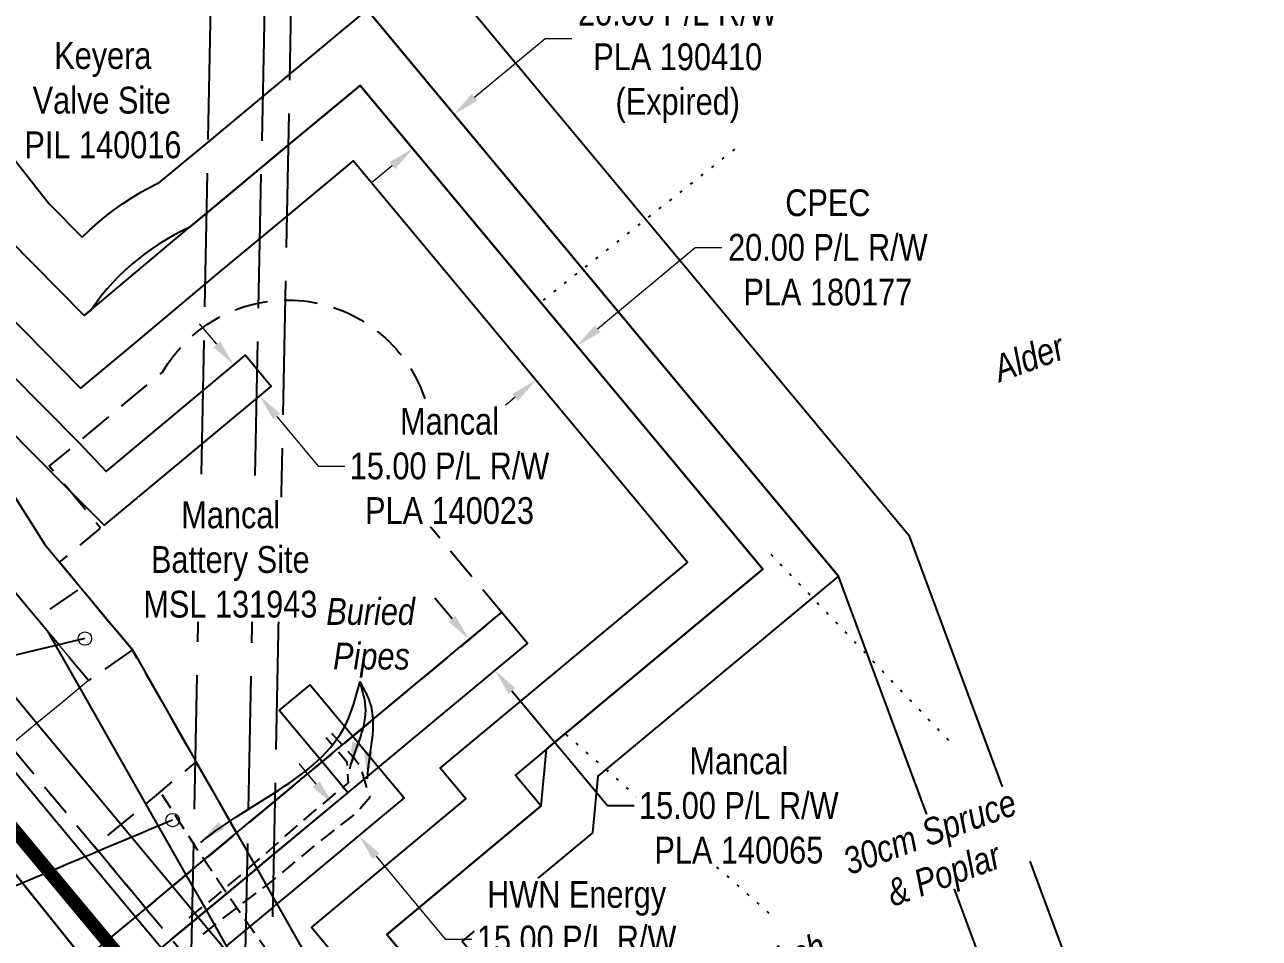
# Model space of a CAD drawing. Extents: x 405326 to 424052, y 6044755 to 6062236.
# Drawn here: x 407869.2 to 408330.1, y 6061361.5 to 6061702.6 of the extents above; entities that cross this region are included whole.
import ezdxf

# ---------------------------------------------------------------- set-up
doc = ezdxf.new("R2010")
doc.units = 0
doc.header["$LTSCALE"] = 5
for name, pattern in [('foc-ACCESSROAD', [3.75, 2.5, -1.25]), ('foc-TOPO', [1, 0.2, -0.8]), ('foc-UNSURVEYED', [12.5, 10, -2.5]), ('UG_PIPE', [1.875, 1.25, -0.625])]:
    doc.linetypes.add(name, pattern=pattern)
for name, color, linetype in [('AS-PIPE-UG', 44, 'UG_PIPE'), ('AS-PIPE-UG-T', 44, 'Continuous'), ('C-RW', 13, 'Continuous'), ('F-AR', 190, 'foc-ACCESSROAD'), ('F-RW', 190, 'Continuous'), ('F-WS', 190, 'foc-ACCESSROAD'), ('F-WS-S', 190, 'Continuous'), ('L-USEC', 7, 'foc-UNSURVEYED'), ('P-PROPOSED', 10, 'Continuous'), ('T-BUSH-T', 110, 'Continuous'), ('T-VEGETATION-CHANGE', 104, 'foc-TOPO')]:
    doc.layers.add(name, color=color, linetype=linetype)
for name, color, linetype, lineweight in [('C-RW-T', 13, 'Continuous', 9), ('F-AR-T', 190, 'Continuous', 9), ('F-RW-T', 190, 'Continuous', 9), ('F-WS-T', 190, 'Continuous', 9)]:
    doc.layers.add(name, color=color, linetype=linetype, lineweight=lineweight)
doc.styles.add('80CG', font='ARIALN.TTF', dxfattribs={"height": 10})
doc.styles.add('80L', font='ARIALN.TTF', dxfattribs={"height": 10})
doc.dimstyles.new('Compass 5 000', dxfattribs={"dimscale": 5, "dimtxt": 9, "dimasz": 2, "dimexe": 0.2, "dimexo": 0.0625, "dimgap": 0.5, "dimtad": 0, "dimtih": 1, "dimtoh": 1, "dimzin": 0, "dimdsep": 46, "dimtxsty": '80CG', "dimcen": 0.1, "dimse1": 1, "dimse2": 1, "dimclrd": 256, "dimclrt": 256, "dimaunit": 1, "dimadec": 4, "dimazin": 0, "dimtfac": 0.06, "dimtofl": 0, "dimtmove": 0, "dimatfit": 1, "dimfxl": 0.2, "dimtolj": 1, "dimtzin": 0, "dimlwd": -1, "dimarcsym": 0})

# ---------------------------------------------------------------- blocks, each defined once
blk = doc.blocks.new('*D930')
at = {"layer": 'F-RW-T', "transparency": 16777216}
for p, q in [((408037.17, 6061675.56), (408063.49, 6061697.47)), ((408063.49, 6061697.47), (408073.49, 6061697.47)), ((408006.43, 6061649.97), (407998.74, 6061643.57))]:
    blk.add_line(p, q, dxfattribs=at)
for points in [[(408036.1, 6061676.84), (408038.23, 6061674.27), (408029.48, 6061669.16)], [(408005.36, 6061651.25), (408007.5, 6061648.69), (408014.12, 6061656.37)]]:
    blk.add_solid(points, dxfattribs=at)
at = {"layer": 'F-RW-T', "transparency": 16777216, "insert": (408113.03, 6061697.47), "char_height": 10, "attachment_point": 5, "style": '80CG'}
blk.add_mtext('\\A1;PGI\\P20.00 P/L R/W\\PPLA 190410\\P(Expired)', dxfattribs=at)
blk = doc.blocks.new('*D931')
at = {"layer": 'C-RW-T', "transparency": 16777216}
for p, q in [((408083.12, 6061589.1), (408119.53, 6061619.41)), ((408119.53, 6061619.41), (408129.53, 6061619.41)), ((408052.38, 6061563.51), (408044.7, 6061557.11))]:
    blk.add_line(p, q, dxfattribs=at)
for points in [[(408082.06, 6061590.38), (408084.19, 6061587.82), (408075.44, 6061582.71)], [(408051.32, 6061564.79), (408053.45, 6061562.23), (408060.07, 6061569.91)]]:
    blk.add_solid(points, dxfattribs=at)
at = {"layer": 'C-RW-T', "transparency": 16777216, "insert": (408169.07, 6061619.41), "char_height": 10, "attachment_point": 5, "style": '80CG'}
blk.add_mtext('\\A1;CPEC\\P20.00 P/L R/W\\PPLA 180177', dxfattribs=at)
blk = doc.blocks.new('*D933')
at = {"layer": 'F-WS-S', "transparency": 16777216}
for p, q in [((408028.75, 6061480.79), (408022.35, 6061488.48)), ((408051.13, 6061453.88), (408086.76, 6061411.06)), ((408086.76, 6061411.06), (408096.76, 6061411.06))]:
    blk.add_line(p, q, dxfattribs=at)
for points in [[(408030.03, 6061481.85), (408027.46, 6061479.72), (408035.14, 6061473.1)], [(408052.41, 6061454.95), (408049.85, 6061452.82), (408044.73, 6061461.57)]]:
    blk.add_solid(points, dxfattribs=at)
at = {"layer": 'F-WS-S', "transparency": 16777216, "insert": (408135.84, 6061411.06), "char_height": 10, "attachment_point": 5, "style": '80CG', "bg_fill": 3, "box_fill_scale": 1.1, "bg_fill_color": 256, "bg_fill_true_color": 13158600, "bg_fill_transparency": 0}
blk.add_mtext('\\A1;Mancal\\P15.00 P/L R/W\\PPLA 140065', dxfattribs=at)
blk = doc.blocks.new('*D944')
at = {"layer": 'C-RW-T', "transparency": 16777216}
for p, q in [((407801.5, 6061717.44), (407815.14, 6061728.15)), ((407815.14, 6061728.15), (407825.14, 6061728.15)), ((407770.04, 6061692.73), (407762.18, 6061686.56))]:
    blk.add_line(p, q, dxfattribs=at)
for points in [[(407800.47, 6061718.75), (407802.53, 6061716.13), (407793.63, 6061711.26)], [(407769.01, 6061694.04), (407771.07, 6061691.42), (407777.91, 6061698.91)]]:
    blk.add_solid(points, dxfattribs=at)
at = {"layer": 'C-RW-T', "transparency": 16777216, "insert": (407864.68, 6061728.15), "char_height": 10, "attachment_point": 5, "style": '80CG'}
blk.add_mtext('\\A1;CPEC\\P20.00 P/L R/W\\PPLA 180177', dxfattribs=at)
blk = doc.blocks.new('*D1015')
at = {"layer": 'F-RW-T', "transparency": 16777216}
for p, q in [((407940.9, 6061583.29), (407934.5, 6061590.97)), ((407963.31, 6061556.36), (407978.73, 6061537.83)), ((407978.73, 6061537.83), (407988.73, 6061537.83))]:
    blk.add_line(p, q, dxfattribs=at)
for points in [[(407942.18, 6061584.35), (407939.62, 6061582.22), (407947.3, 6061575.6)], [(407964.59, 6061557.43), (407962.03, 6061555.29), (407956.91, 6061564.05)]]:
    blk.add_solid(points, dxfattribs=at)
at = {"layer": 'F-RW-T', "transparency": 16777216, "insert": (408027.82, 6061537.83), "char_height": 10, "attachment_point": 5, "style": '80CG', "bg_fill": 3, "box_fill_scale": 1.1, "bg_fill_color": 256, "bg_fill_true_color": 13158600, "bg_fill_transparency": 0}
blk.add_mtext('\\A1;Mancal\\P15.00 P/L R/W\\PPLA 140023', dxfattribs=at)
blk = doc.blocks.new('*D1016')
at = {"layer": 'F-RW-T', "transparency": 16777216}
for p, q in [((407978.04, 6061419.09), (407971.64, 6061426.78)), ((408000.42, 6061392.19), (408026.19, 6061361.21)), ((408026.19, 6061361.21), (408036.19, 6061361.21))]:
    blk.add_line(p, q, dxfattribs=at)
for points in [[(407979.32, 6061420.16), (407976.76, 6061418.03), (407984.43, 6061411.41)], [(408001.7, 6061393.25), (407999.14, 6061391.12), (407994.02, 6061399.88)]]:
    blk.add_solid(points, dxfattribs=at)
at = {"layer": 'F-RW-T', "transparency": 16777216, "insert": (408075.28, 6061361.21), "char_height": 10, "attachment_point": 5, "style": '80CG', "bg_fill": 3, "box_fill_scale": 1.1, "bg_fill_color": 256, "bg_fill_true_color": 13158600, "bg_fill_transparency": 0}
blk.add_mtext('\\A1;HWN Energy\\P15.00 P/L R/W\\PPLA 151471', dxfattribs=at)

msp = doc.modelspace()

# ---------------------------------------------------------------- linework, layer by layer
at = {"layer": 'AS-PIPE-UG', "elevation": 0.263, "flags": 128}
for points in [[(407935.853, 6061363.061), (407943.033, 6061368.837), (407961.225, 6061382.668), (407978.26, 6061396.797), (407993.029, 6061408.255), (407998.152, 6061414.329), (407996.816, 6061418.225), (407994.585, 6061425.618), (407991.978, 6061429.052), (407983.856, 6061438.043)], [(407935.853, 6061363.061), (407943.033, 6061368.837), (407961.225, 6061382.668), (407978.26, 6061396.797), (407993.029, 6061408.255), (407998.152, 6061414.329), (407996.816, 6061418.225), (407994.585, 6061425.618), (407991.978, 6061429.052), (407983.856, 6061438.043)], [(407930.625, 6061369.191), (407940.184, 6061376.857), (407954.276, 6061388.95), (407976.428, 6061408.254), (407990.097, 6061419.587), (407989.598, 6061427.22), (407981.792, 6061436.354)], [(407930.625, 6061369.191), (407940.184, 6061376.857), (407954.276, 6061388.95), (407976.428, 6061408.254), (407990.097, 6061419.587), (407989.598, 6061427.22), (407981.792, 6061436.354)], [(408324.66, 6060915.029), (408309.296, 6060933.35), (408284.174, 6060964.503), (408263.456, 6060990.281), (408243.841, 6061014.475), (408221.066, 6061042.27), (408185.313, 6061085.905), (408153.574, 6061123.118), (408119.873, 6061160.867), (408093.238, 6061193.614), (408053.464, 6061242.224), (408017.363, 6061286.971), (407973.168, 6061338.027), (407948.487, 6061372.656), (407933.816, 6061394.371), (407920.542, 6061415.094)]]:
    msp.add_lwpolyline(points, dxfattribs=at)
at = {"layer": 'C-RW'}
for points in [[(407863.343, 6061622.513), (407891.372, 6061594.061), (407894.113, 6061596.341), (407930.668, 6061626.903), (407937.025, 6061632.191), (407967.714, 6061657.72), (407994.464, 6061679.973), (408112.776, 6061537.853), (408144.801, 6061499.3), (408064.013, 6061432.088), (408052.481, 6061422.495), (408062.076, 6061410.966), (408004.414, 6061362.994), (408052.517, 6061305.219), (408322.096, 6060981.462), (408331.741, 6060969.876)], [(408332.887, 6060937.226), (408322.849, 6060949.294), (408316.371, 6060957.084), (408303.52, 6060972.398), (408293.982, 6060983.972), (408026.058, 6061305.743), (407987.714, 6061351.797), (407976.256, 6061365.573), (408033.909, 6061413.547), (408024.315, 6061425.076), (408116.649, 6061501.893), (408097.4, 6061525.066), (407991.885, 6061651.814), (407967.175, 6061631.259), (407941.246, 6061609.688), (407936.486, 6061605.707), (407909.155, 6061582.84), (407890.027, 6061566.929), (407848.31, 6061609.278)]]:
    msp.add_lwpolyline(points, dxfattribs=at)
at = {"layer": 'F-AR', "flags": 128}
for points in [[(407909.467, 6061469.179), (407893.016, 6061457.782), (407873.745, 6061480.93), (407890.204, 6061492.325), (407909.467, 6061469.179)], [(407915.225, 6061373.338), (407914.472, 6061372.712), (407895.275, 6061395.751), (407895.863, 6061396.239), (407905.229, 6061404.03), (407917.687, 6061414.392), (407932.849, 6061427.005), (407933.256, 6061427.343), (407948.298, 6061400.853), (407932.744, 6061387.911), (407932.041, 6061387.327), (407924.4, 6061380.971), (407915.225, 6061373.338)]]:
    msp.add_lwpolyline(points, close=True, dxfattribs=at)
msp.add_lwpolyline([(406673.607, 6059603.383), (406607.515, 6059675.136), (406578.719, 6059705.214), (406549.288, 6059735.964), (406546.3, 6059739.091), (406435.759, 6059845.662), (406405.08, 6059878.11), (406391.479, 6059892.493), (406310.003, 6059978.668), (406284.904, 6060005.215), (406280.297, 6060001.007), (406269.346, 6059991.004), (406171.008, 6059901.184), (406002.743, 6059747.501), (405970.503, 6059718.054), (405955.06, 6059703.957), (405904.407, 6059657.693), (405885.568, 6059640.478), (405872.713, 6059655.829), (405875.283, 6059658.177), (405886.529, 6059668.447), (405889.206, 6059670.893), (405892.433, 6059673.839), (405894.885, 6059676.08), (405897.773, 6059678.718), (405911.277, 6059691.05), (405941.563, 6059718.705), (405959.472, 6059735.068), (405963.164, 6059738.44), (405973.802, 6059748.151), (406176.105, 6059932.924), (406190.869, 6059946.411), (406255.859, 6060005.771), (406280.869, 6060028.613), (406286.173, 6060033.458), (406296.505, 6060042.895), (406311.618, 6060056.699), (406648.632, 6060364.503), (406652.407, 6060367.815), (406728.161, 6060434.277), (406765.482, 6060467.28), (406829.091, 6060524.873), (406948.073, 6060632.624), (407042.847, 6060719.312), (407118.327, 6060790.297), (407131.659, 6060802.834), (407174.744, 6060827.544), (407197.292, 6060847.034), (407218.323, 6060866.83), (407240.114, 6060902.287), (407313.868, 6060969.15), (407401.063, 6061047.848), (407421.238, 6061069.206), (407438.771, 6061092.851), (407460.508, 6061123.512), (407493.531, 6061155.479), (407647.804, 6061298.96), (407662.721, 6061312.905), (407732.148, 6061377.845), (407800.586, 6061440.87), (407811.689, 6061451.095), (407817.417, 6061456.371), (407819.187, 6061457.779), (407829.951, 6061466.341), (407833.864, 6061469.453), (407847.831, 6061452.69), (407863.83, 6061433.493), (407895.275, 6061395.751), (407914.472, 6061372.712), (407924.065, 6061361.195), (407931.332, 6061352.479), (407933.664, 6061349.68), (407960.781, 6061317.135), (407969.336, 6061306.868), (408261.154, 6060956.644), (408283.536, 6060929.766), (408289.933, 6060922.083), (408293.132, 6060918.267), (408299.539, 6060910.562), (408650.23, 6060488.933), (408655.857, 6060482.171), (408662.27, 6060474.46), (408733.463, 6060388.866), (409213.995, 6059811.126), (409223.657, 6059799.509), (409322.023, 6059681.238), (409347.583, 6059650.567), (409516.281, 6059448.133), (409545.742, 6059412.779), (409550.45, 6059407.13), (409844.345, 6059053.527), (409837.693, 6059053.704), (409824.391, 6059054.06), (409820.233, 6059054.171), (409817.749, 6059054.238), (409798.169, 6059077.797), (409545.132, 6059382.241), (409535.059, 6059394.36), (409515.671, 6059417.627), (409321.13, 6059651.088), (409303.164, 6059672.655), (409295.582, 6059681.76), (409213.142, 6059780.826), (409193.938, 6059803.874), (409142.8, 6059865.348), (409133.222, 6059876.873), (408732.84, 6060357.979), (408645.667, 6060462.726), (408639.25, 6060470.436), (408629.626, 6060482.001), (408623.415, 6060489.461), (408382.505, 6060778.945), (408289.426, 6060891.476), (408286.737, 6060894.705), (408284.178, 6060897.776), (408274.579, 6060909.298), (408268.182, 6060916.977), (408205.9, 6060991.765), (408201.69, 6060996.807), (408199.488, 6060999.443), (408193.454, 6061006.668), (408180.655, 6061022.028), (407960.16, 6061286.648), (407942.877, 6061307.391), (407930.711, 6061321.979), (407918.297, 6061336.884), (407908.701, 6061348.405), (407899.074, 6061359.902), (407831.012, 6061441.63), (407830.433, 6061441.169), (407823.614, 6061434.89), (407812.567, 6061424.716), (407745.752, 6061363.186), (407691.394, 6061312.34), (407661.443, 6061284.335), (407507.297, 6061140.972), (407475.749, 6061110.434), (407454.962, 6061081.111), (407436.592, 6061056.339), (407415.054, 6061033.536), (407327.283, 6060954.319), (407255.659, 6060889.386), (407233.968, 6060854.092), (407210.69, 6060832.181), (407186.365, 6060811.155), (407143.647, 6060786.656), (407117.752, 6060762.305), (407056.446, 6060704.649), (406961.532, 6060617.834), (406858.248, 6060524.299), (406778.818, 6060452.377), (406741.557, 6060419.428), (406678.378, 6060364.002), (406667.052, 6060354.065), (406663.276, 6060350.754), (406662.118, 6060349.737), (406311.047, 6060029.092), (406309.992, 6060028.129), (406299.67, 6060018.701), (406310.592, 6060007.147), (406406.172, 6059906.052), (406419.839, 6059891.596), (406449.965, 6059859.733), (406560.455, 6059753.221), (406577.501, 6059735.406), (406606.933, 6059704.657), (406621.845, 6059689.086), (406701.272, 6059602.838)], dxfattribs=at)
at = {"layer": 'F-AR-T', "flags": 128}
msp.add_lwpolyline([(407860.573, 6061496.751), (407873.745, 6061480.93), (407893.016, 6061457.782), (407883.041, 6061449.478), (407873.808, 6061441.791), (407863.83, 6061433.493)], dxfattribs=at)
at = {"layer": 'F-RW'}
for points in [[(407047.024, 6062186.755), (407146.703, 6062172.299), (407503.635, 6062120.527), (407616.855, 6062104.111), (407628.852, 6062102.37), (407652.848, 6062098.89), (407664.853, 6062097.149), (407746.059, 6062085.372), (407766.542, 6062082.401), (407787.026, 6062079.431), (407945.662, 6062056.43), (407975.742, 6062052.067), (408057.852, 6062040.159), (408028.138, 6061717.639), (408199.3, 6061512.001), (408277.703, 6061300.764), (408386.303, 6061008.184), (408393.266, 6060989.428), (408396.747, 6060980.048), (408401.97, 6060965.977), (408407.194, 6060951.904), (408419.512, 6060918.722), (408623.572, 6060673.548)], [(408600.53, 6060654.401), (408393.215, 6060903.51), (408383.014, 6060930.889), (408379.493, 6060940.376), (408377.237, 6060946.452), (408374.269, 6060954.447), (408369.046, 6060968.52), (408365.564, 6060977.898), (408358.602, 6060996.654), (408245.488, 6061301.401), (408172.987, 6061496.744), (408128.147, 6061550.627), (407997.041, 6061708.13), (408026.693, 6062013.954), (407975.118, 6062021.432), (407945.038, 6062025.794), (407790.629, 6062048.174)], [(407799.404, 6061736.292), (407878.377, 6061635.748), (407890.677, 6061623.263), (407893.561, 6061626.018), (407896.545, 6061628.667), (407899.624, 6061631.204), (407902.793, 6061633.626), (407906.049, 6061635.932), (407909.387, 6061638.116), (407912.803, 6061640.176), (407919.85, 6061643.915), (407937.564, 6061658.653), (407968.253, 6061684.181), (407997.044, 6061708.132), (408128.152, 6061550.64), (408172.989, 6061496.746), (408083.164, 6061422.016), (408081.227, 6061400.894), (408032.583, 6061360.416), (408078.975, 6061304.695), (408337.464, 6060994.257)], [(408052.517, 6061305.219), (408004.414, 6061362.994), (408062.076, 6061410.966), (408064.013, 6061432.088), (408144.801, 6061499.3), (408112.776, 6061537.853), (407994.464, 6061679.973), (407967.714, 6061657.72), (407937.025, 6061632.191), (407930.668, 6061626.903), (407927.77, 6061625.483), (407924.911, 6061624.04), (407922.113, 6061622.455), (407919.375, 6061620.769), (407916.699, 6061618.986), (407914.089, 6061617.106), (407911.55, 6061615.134), (407909.082, 6061613.072), (407906.691, 6061610.922), (407904.38, 6061608.686), (407902.151, 6061606.369), (407900.007, 6061603.972), (407897.951, 6061601.5), (407896.003, 6061598.914), (407894.113, 6061596.341), (407891.372, 6061594.061), (407863.343, 6061622.513)], [(407837.034, 6061599.352), (407889.285, 6061546.78), (407889.285, 6061546.78), (407899.574, 6061535.866), (407935.676, 6061565.927), (407951.624, 6061579.207), (407961.246, 6061567.652), (407935.271, 6061546.032), (407898.861, 6061515.723), (407885.558, 6061529.13), (407825.304, 6061589.84)], [(407825.304, 6061589.84), (407876.723, 6061508.523), (407882.223, 6061501.914), (407890.204, 6061492.325), (407909.468, 6061469.177), (407932.87, 6061428.022), (407933.256, 6061427.343), (407948.307, 6061400.866), (407955.843, 6061387.621), (407961.995, 6061376.799), (407963.373, 6061374.376), (407979.46, 6061346.084), (408012.806, 6061306.006), (408203.267, 6061077.108), (408295.768, 6060965.946), (408308.555, 6060950.579), (408314.95, 6060942.895), (408324.546, 6060931.365), (408333.117, 6060921.067), (408353.195, 6060896.94), (408679.44, 6060504.946)], [(408666.864, 6060488.606), (408309.174, 6060918.573), (408299.577, 6060930.102), (408294.747, 6060935.904), (408293.181, 6060937.786), (408278.835, 6060955.028), (408187.894, 6061064.316), (407986.415, 6061306.529), (407961.183, 6061336.865), (407948.142, 6061352.542), (407944.604, 6061358.763), (407937.071, 6061372.006), (407931.914, 6061381.072), (407929.539, 6061385.246), (407914.479, 6061411.724), (407889.803, 6061455.107), (407878.072, 6061475.732), (407873.745, 6061480.93), (407860.573, 6061496.751)], [(408643.239, 6060489.071), (408295.358, 6060907.063), (408285.753, 6060918.596), (408279.355, 6060926.276), (407962.553, 6061307.002), (407960.622, 6061309.323), (407931.173, 6061344.708), (407929.756, 6061346.411), (407920.162, 6061357.94), (407910.569, 6061369.466), (407829.95, 6061466.34)], [(407857.825, 6061461.001), (407873.808, 6061441.791), (407905.229, 6061404.03), (407924.404, 6061380.977), (407931.732, 6061372.177), (407933.993, 6061369.449), (407943.58, 6061357.928), (407948.13, 6061352.513), (407961.181, 6061336.785), (407986.415, 6061306.529), (408187.894, 6061064.316), (408278.835, 6060955.028), (408293.181, 6060937.787), (408294.747, 6060935.905), (408299.577, 6060930.102), (408309.174, 6060918.573), (408666.864, 6060488.606)], [(407819.959, 6061458.393), (407899.084, 6061359.91)], [(407924.064, 6061361.191), (407924.813, 6061361.809), (407931.637, 6061367.485), (407933.989, 6061369.443), (407937.071, 6061372.006), (407940.273, 6061374.67), (407955.843, 6061387.621), (407957.903, 6061389.335), (407962.326, 6061393.014), (407989.822, 6061415.89), (407980.231, 6061427.417), (407964.244, 6061446.631), (407975.769, 6061456.222), (407991.753, 6061437.006), (408001.349, 6061425.479), (408010.942, 6061413.95), (407967.495, 6061377.804), (407963.373, 6061374.376), (407961.922, 6061373.168), (407944.604, 6061358.763)], [(407891.415, 6061353.532), (407824.999, 6061436.165)], [(407824.999, 6061436.165), (407891.415, 6061353.532)]]:
    msp.add_lwpolyline(points, dxfattribs=at)
msp.add_lwpolyline([(407908.701, 6061348.404), (407901.016, 6061342.012), (407891.415, 6061353.532), (407899.085, 6061359.91), (407910.569, 6061369.466), (407914.472, 6061372.712), (407915.225, 6061373.338), (407924.407, 6061380.976), (407932.041, 6061387.327), (407932.744, 6061387.911), (407948.31, 6061400.864), (407962.73, 6061412.857), (408047.34, 6061483.249), (408056.931, 6061471.721), (407962.326, 6061393.014), (407957.903, 6061389.335), (407955.843, 6061387.621), (407940.273, 6061374.67), (407933.995, 6061369.447), (407931.637, 6061367.485), (407924.813, 6061361.809), (407924.065, 6061361.195), (407920.162, 6061357.94), (407908.701, 6061348.404)], close=True, dxfattribs=at)
at = {"layer": 'F-WS', "flags": 128}
msp.add_lwpolyline([(407962.73, 6061412.857), (407948.31, 6061400.864), (407933.256, 6061427.343), (407932.87, 6061428.022), (407909.467, 6061469.179), (407890.204, 6061492.325), (407882.223, 6061501.914), (407897.578, 6061514.692), (407885.523, 6061529.176), (407878.393, 6061537.743), (407889.293, 6061546.783), (407920.668, 6061572.908), (407921.645, 6061574.529), (407922.678, 6061576.114), (407923.766, 6061577.663), (407924.909, 6061579.172), (407926.102, 6061580.64), (407927.347, 6061582.065), (407928.641, 6061583.447), (407929.983, 6061584.781), (407931.371, 6061586.068), (407932.803, 6061587.306), (407934.277, 6061588.492), (407935.792, 6061589.626), (407936.164, 6061589.885), (407937.346, 6061590.706), (407938.937, 6061591.732), (407940.562, 6061592.7), (407942.221, 6061593.611), (407943.911, 6061594.464), (407945.629, 6061595.257), (407947.375, 6061595.988), (407949.145, 6061596.659), (407950.937, 6061597.267), (407952.749, 6061597.812), (407954.58, 6061598.292), (407956.426, 6061598.708), (407958.285, 6061599.06), (407960.156, 6061599.346), (407962.036, 6061599.566), (407963.922, 6061599.72), (407965.813, 6061599.809), (407966.535, 6061599.817), (407967.705, 6061599.83), (407969.597, 6061599.785), (407971.486, 6061599.674), (407973.37, 6061599.497), (407975.247, 6061599.254), (407977.115, 6061598.945), (407978.97, 6061598.571), (407980.811, 6061598.132), (407982.635, 6061597.629), (407984.441, 6061597.062), (407986.225, 6061596.433), (407987.987, 6061595.74), (407989.723, 6061594.988), (407991.432, 6061594.174), (407993.111, 6061593.301), (407994.758, 6061592.37), (407996.372, 6061591.381), (407997.95, 6061590.336), (407999.491, 6061589.237), (408000.992, 6061588.085), (408002.452, 6061586.881), (408003.869, 6061585.625), (408005.24, 6061584.322), (408006.566, 6061582.971), (408007.843, 6061581.574), (408009.07, 6061580.134), (408010.246, 6061578.651), (408011.37, 6061577.128), (408012.439, 6061575.566), (408013.453, 6061573.968), (408014.41, 6061572.335), (408015.309, 6061570.671), (408016.15, 6061568.975), (408016.93, 6061567.251), (408017.65, 6061565.501), (408018.308, 6061563.726), (408018.903, 6061561.93), (408019.435, 6061560.114), (408019.903, 6061558.279), (408020.306, 6061556.431), (408020.645, 6061554.569), (408020.917, 6061552.695), (408021.124, 6061550.815), (408021.265, 6061548.928), (408021.34, 6061547.036), (408021.348, 6061545.144), (408021.29, 6061543.252), (408021.166, 6061541.364), (408020.975, 6061539.481), (408020.719, 6061537.605), (408020.397, 6061535.741), (408020.01, 6061533.889), (408019.558, 6061532.051), (408019.042, 6061530.23), (408018.463, 6061528.428), (408017.82, 6061526.648), (408017.116, 6061524.891), (408015.525, 6061521.457), (408047.34, 6061483.249), (407962.73, 6061412.857)], close=True, dxfattribs=at)
at = {"layer": 'L-USEC'}
for p, q in [((407938.604, 6061709.716), (407930.419, 6061307.637)), ((407958.708, 6061709.307), (407950.523, 6061307.228)), ((407960.575, 6061307.042), (407968.76, 6061709.123))]:
    msp.add_line(p, q, dxfattribs=at)
at = {"layer": 'P-PROPOSED', "const_width": 4.998, "flags": 128}
msp.add_lwpolyline([(408624.183, 6060490.1), (408383.274, 6060779.583), (408290.195, 6060892.115), (408287.505, 6060895.345), (408284.946, 6060898.416), (408275.347, 6060909.938), (408268.95, 6060917.617), (408206.668, 6060992.405), (408202.457, 6060997.448), (408200.255, 6061000.084), (408194.221, 6061007.308), (408181.423, 6061022.668), (407960.928, 6061287.288), (407943.645, 6061308.031), (407931.479, 6061322.62), (407919.065, 6061337.524), (407909.469, 6061349.046), (407899.841, 6061360.543), (407831.155, 6061443.021)], dxfattribs=at)
at = {"layer": 'T-VEGETATION-CHANGE', "flags": 128}
for points in [[(408062.868, 6061599.769), (408134.806, 6061656.488)], [(408147.792, 6061504.944), (408216.04, 6061433.459)], [(408071.246, 6061437.694), (408148.628, 6061369.584)]]:
    msp.add_lwpolyline(points, dxfattribs=at)

# ---------------------------------------------------------------- texts
at = {"layer": 'AS-PIPE-UG-T', "insert": (407981.506, 6061488.548), "char_height": 9.99567, "attachment_point": 1, "style": '80L'}
msp.add_mtext_dynamic_manual_height_columns('\\pi0.29885;{\\fArial Narrow|b0|i1|c0|p34;Buried \\P\\pi2.84549;Pipes}', width=33.75523, gutter_width=49.978, heights=[0], dxfattribs=at)
at = {"layer": 'F-WS-T', "insert": (407868.645, 6061696.115), "char_height": 10, "attachment_point": 1, "style": '80L'}
msp.add_mtext_dynamic_manual_height_columns('\\pi11.59561;Keyera\\P\\pi3.55331;Valve Site\\P\\pi0.47692;PIL 140016', width=58.13664, gutter_width=49.978, heights=[0], dxfattribs=at)
at = {"layer": 'T-BUSH-T', "insert": (408114.415, 6061345.214), "char_height": 9.99567, "attachment_point": 1, "rotation": 20, "style": '80L'}
msp.add_mtext_dynamic_manual_height_columns('\\pi3.76426;{\\fArial Narrow|b0|i1|c0|p34;8cm Birch \\P\\pi5.69044;& Spruce\\P\\pi6.58705;\\C48;Cutblock}', width=57.2955, gutter_width=49.978, heights=[0], dxfattribs=at)

# ---------------------------------------------------------------- dimensions: what is measured, and where the dimension line sits
at = {"layer": 'C-RW-T'}
for base, p1, p2, angle, picture, middle in [((407793.635, 6061711.263), (407781.058, 6061694.899), (407796.785, 6061707.252), 38.14792, '*D944', (407864.678, 6061728.153)), ((408075.437, 6061582.706), (408073.882, 6061553.316), (408089.252, 6061566.111), 39.77671, '*D931', (408169.071, 6061619.413))]:
    dim = msp.add_linear_dim(base=base, p1=p1, p2=p2, angle=angle, text='CPEC\\P20.00 P/L R/W\\PPLA 180177', dimstyle='Compass 5 000', dxfattribs=at)
    dim.commit()
    dim.dimension.update_dxf_attribs({"geometry": picture, "text_midpoint": middle, "dimtype": 161})
at = {"layer": 'F-RW-T'}
dim = msp.add_linear_dim(base=(408029.481, 6061669.158), p1=(408021.588, 6061647.391), p2=(408036.954, 6061660.181), angle=39.77413, text='PGI\\P20.00 P/L R/W\\PPLA 190410\\P(Expired)', dimstyle='Compass 5 000', dxfattribs=at)
dim.commit()
dim.dimension.update_dxf_attribs({"geometry": '*D930', "text_midpoint": (408113.029, 6061697.467), "dimtype": 161})

# ---------------------------------------------------------------- leaders
at = {"layer": 'AS-PIPE-UG-T', "color": 3, "path_type": 1}
msp.add_leader([(407934.994, 6061397.336), (407990.123, 6061443.656), (407994.501, 6061457.359)], dimstyle='Compass 5 000', override={"dimgap": 0.5, "dimtad": 0}, dxfattribs=at)
at = {"layer": 'AS-PIPE-UG-T', "color": 2, "path_type": 1}
for points in [[(407990.617, 6061424.802), (407996.473, 6061448.21), (407994.501, 6061457.359)], [(407997.237, 6061421.112), (407998.128, 6061449.737), (407994.501, 6061457.359)]]:
    msp.add_leader(points, dimstyle='Compass 5 000', override={"dimgap": 0.5, "dimtad": 0}, dxfattribs=at)
at = {"layer": 'F-WS-T', "path_type": 1}
for points in [[(407891.711, 6061473.423), (407775.507, 6061445.473)], [(407924.455, 6061405.682), (407843.018, 6061371.517)]]:
    msp.add_leader(points, dimstyle='Compass 5 000', override={"dimasz": 1, "dimgap": 0.5, "dimtad": 0, "dimldrblk": 'DotBlank'}, dxfattribs=at)

# ---------------------------------------------------------------- next in the draw order: texts
at = {"layer": 'T-BUSH-T', "char_height": 9.99567, "attachment_point": 1, "rotation": 20, "style": '80L', "bg_fill": 3, "box_fill_scale": 1.15, "bg_fill_color": 256, "bg_fill_true_color": 256, "bg_fill_transparency": 0}
for s, width, insert in [('\\pi0.04976;{\\fArial Narrow|b0|i1|c0|p34;Alder}', 27.82284, (408229.799, 6061578.459)), ('\\pi1.51877;{\\fArial Narrow|b0|i1|c0|p34;30cm Spruce \\P\\pi12.78947;& Poplar}', 69.59125, (408172.256, 6061393.935))]:
    msp.add_mtext_dynamic_manual_height_columns(s, width=width, gutter_width=49.978, heights=[0], dxfattribs=dict(at, insert=insert))

# ---------------------------------------------------------------- next in the draw order: dimensions: what is measured, and where the dimension line sits
at = {"layer": 'F-RW-T', "color": 3}
for base, p1, p2, angle, text, picture, middle in [((407956.914, 6061564.046), (407946.049, 6061574.565), (407955.668, 6061563.009), 309.77295, 'Mancal\\P15.00 P/L R/W\\PPLA 140023', '*D1015', (408027.819, 6061537.833)), ((407994.025, 6061399.876), (407975.789, 6061404.214), (407985.381, 6061392.685), 309.75919, 'HWN Energy\\P15.00 P/L R/W\\PPLA 151471', '*D1016', (408075.277, 6061361.213))]:
    dim = msp.add_linear_dim(base=base, p1=p1, p2=p2, angle=angle, text=text, dimstyle='Compass 5 000', override={"dimtfill": 1}, dxfattribs=at)
    dim.commit()
    dim.dimension.update_dxf_attribs({"geometry": picture, "text_midpoint": middle, "dimtype": 161})

# ---------------------------------------------------------------- next in the draw order: texts
at = {"layer": 'F-WS-T', "insert": (407913.057, 6061524.636), "char_height": 10, "attachment_point": 1, "style": '80L', "bg_fill": 3, "box_fill_scale": 1.15, "bg_fill_color": 256, "bg_fill_true_color": 256, "bg_fill_transparency": 0}
msp.add_mtext_dynamic_manual_height_columns('\\pi14.62283;Mancal\\P\\pi3.30632;Battery Site\\P\\pi0.46185;MSL 131943', width=64.49122, gutter_width=49.978, heights=[0], dxfattribs=at)

# ---------------------------------------------------------------- next in the draw order: dimensions: what is measured, and where the dimension line sits
at = {"layer": 'F-WS-S'}
dim = msp.add_linear_dim(base=(408044.732, 6061461.572), p1=(408012.849, 6061454.554), p2=(408022.44, 6061443.026), angle=309.75887, text='Mancal\\P15.00 P/L R/W\\PPLA 140065', dimstyle='Compass 5 000', override={"dimtfill": 1}, dxfattribs=at)
dim.commit()
dim.dimension.update_dxf_attribs({"geometry": '*D933', "text_midpoint": (408135.842, 6061411.06), "dimtype": 161})

doc.saveas('drawing.dxf')
